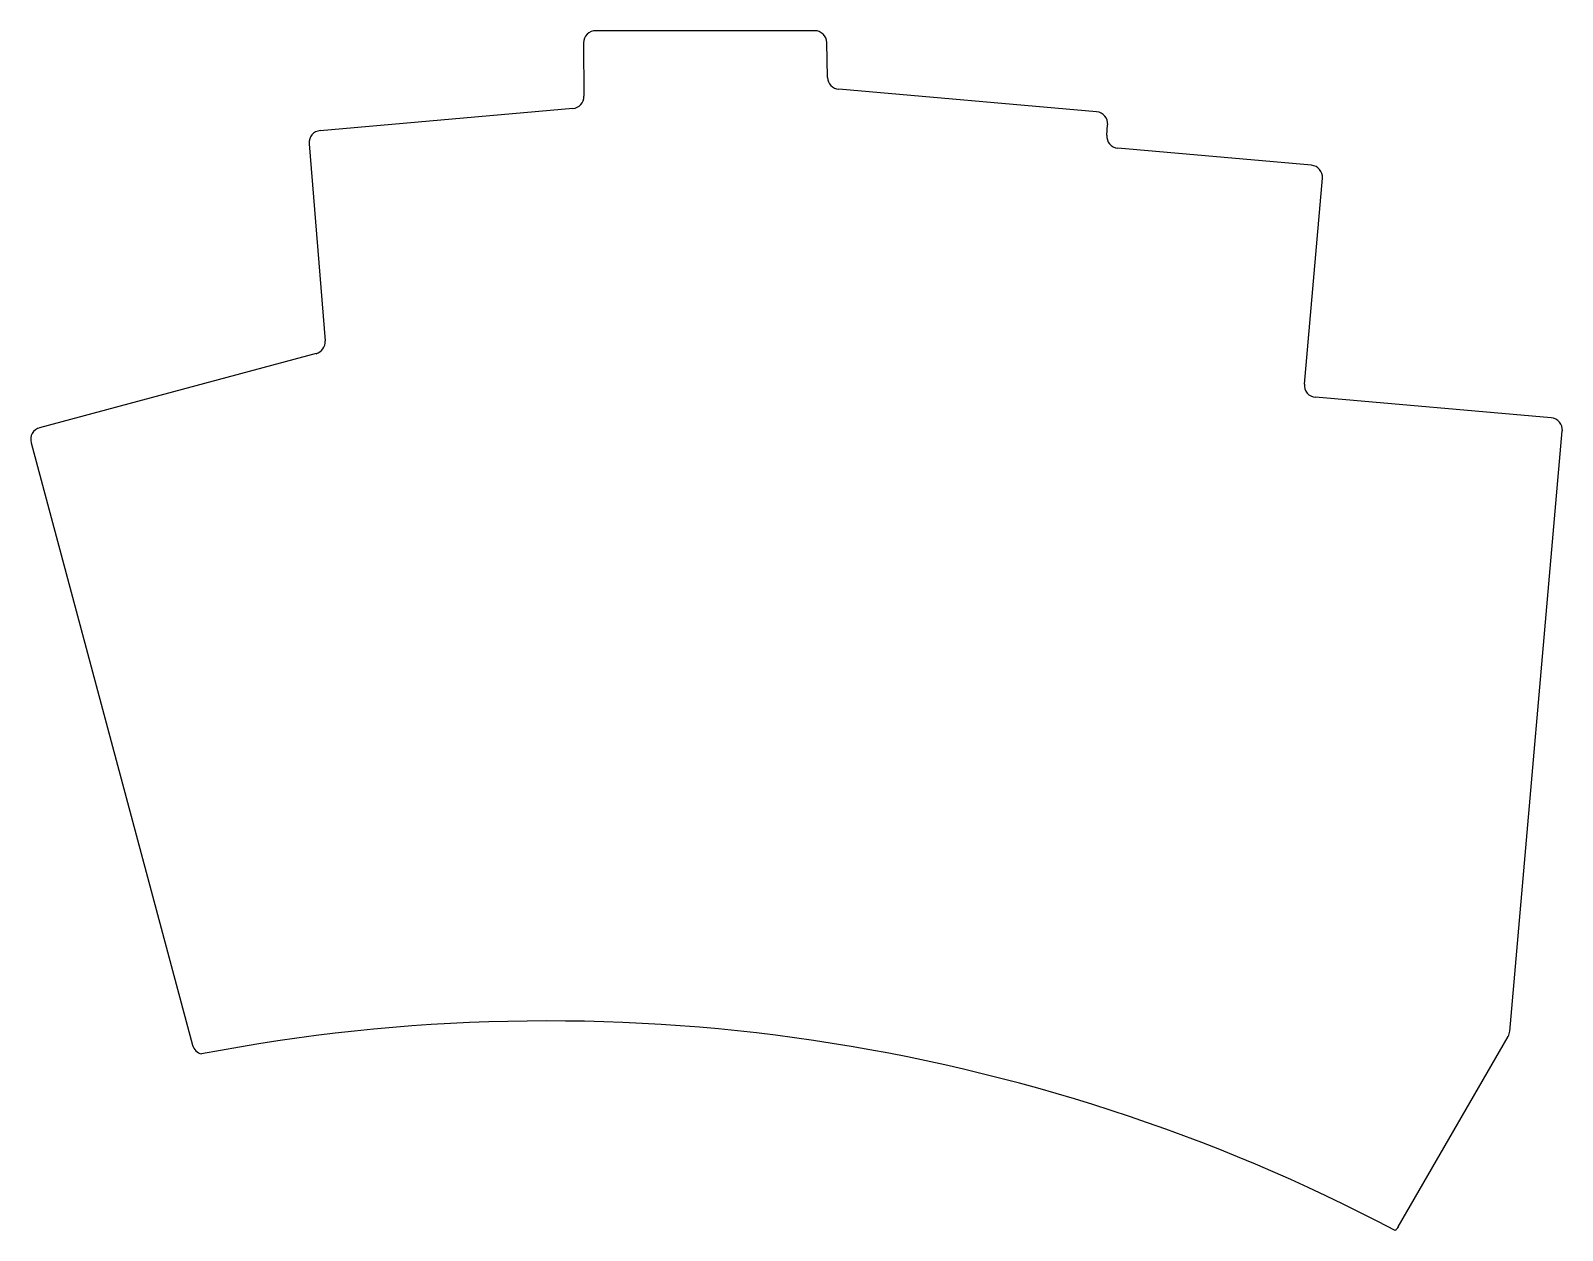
# Model space of a CAD drawing. Header units: millimetres. Extents: x 129 to 255, y -176 to -78.
import ezdxf

# ---------------------------------------------------------------- set-up
doc = ezdxf.new("R2010")
doc.units = ezdxf.units.MM

msp = doc.modelspace()

# ---------------------------------------------------------------- linework, layer by layer
for p, q in [((193.85, -77.63), (175.83, -77.63)), ((174.83, -78.63), (174.86, -83.03)), ((194.92, -81.48), (194.85, -78.6)), ((217.06, -84.31), (195.84, -82.45)), ((173.95, -84.04), (153.14, -85.86)), ((217.9, -86.22), (217.97, -85.39)), ((152.23, -86.93), (153.55, -103.17)), ((234.75, -88.7), (218.81, -87.31)), ((234.17, -106.72), (235.66, -89.78)), ((152.81, -104.21), (130.05, -110.31)), ((254.49, -109.49), (235.08, -107.8)), ((251.08, -159.99), (255.4, -110.57)), ((129.34, -111.54), (142.63, -161.13)), ((241.9, -176.07), (250.95, -160.4))]:
    msp.add_line(p, q)
for centre, radius, start, end in [((175.83, -78.63), 1, 90, 180.3689), ((193.85, -78.63), 1, 1.4863, 90), ((195.92, -81.46), 1, 181.4863, 265), ((173.86, -83.04), 1, 275, 0.3689), ((216.98, -85.3), 1, 355, 85), ((153.23, -86.85), 1, 95, 184.6388), ((218.9, -86.31), 1, 175, 265), ((234.66, -89.7), 1, 355, 85), ((152.55, -103.25), 1, 285, 4.6388), ((235.17, -106.81), 1, 175, 265.0252), ((254.41, -110.49), 1, 355, 85.0252), ((130.31, -111.28), 1, 105, 195), ((171.82, -309.13), 150, 422.2596, 460.9318), ((250.08, -159.9), 1, 330, 355), ((143.6, -160.87), 1, 195, 257.4182), ((241.04, -175.57), 1, 307.4398, 330)]:
    msp.add_arc(centre, radius, start, end)

doc.saveas('drawing.dxf')
